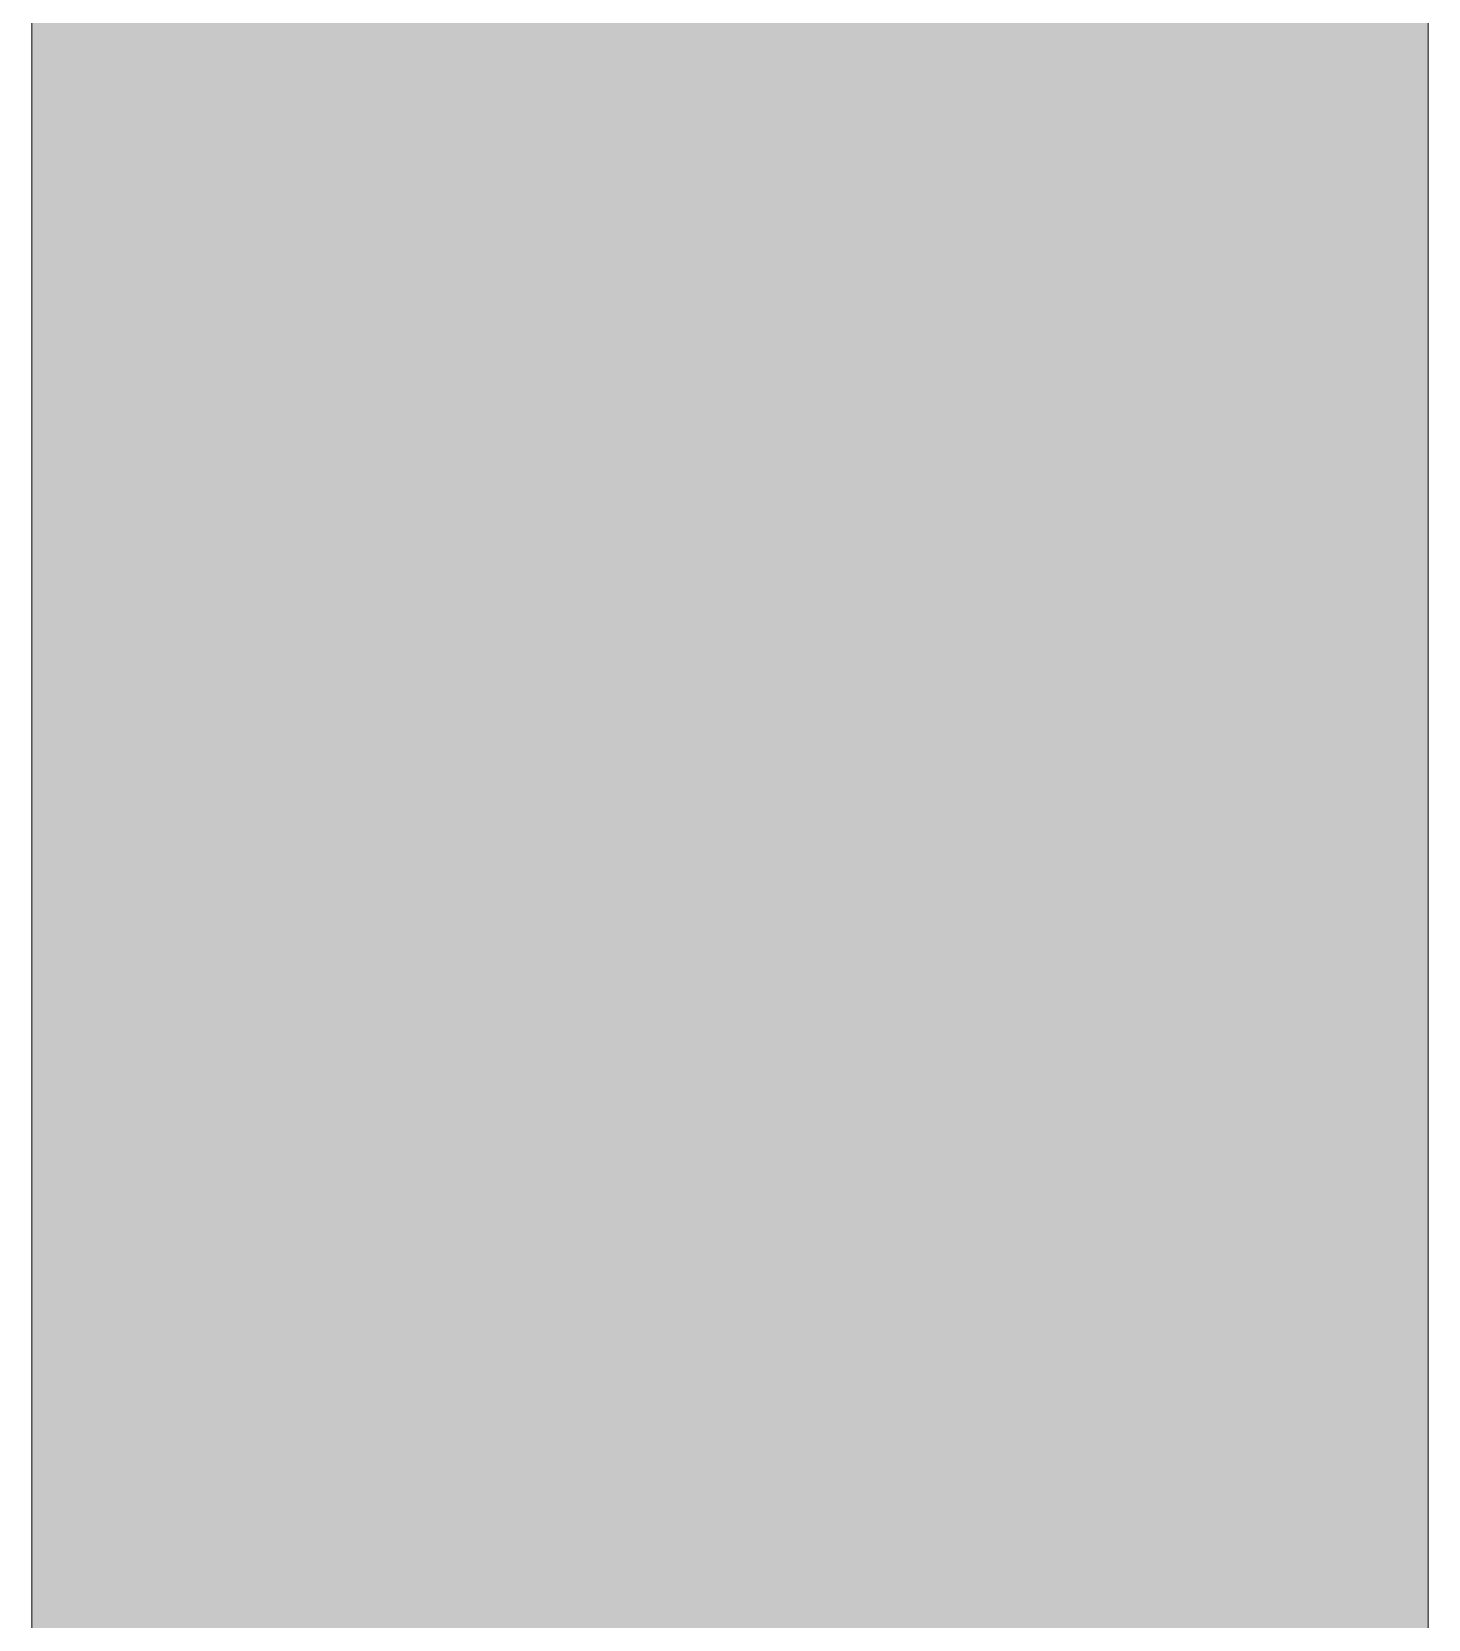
# Model space of a CAD drawing. Header units: millimetres. Extents: x -7229 to 196340, y -8553 to 29000.
# Drawn here: x 94850 to 94890, y 21603.59 to 21649.06 of the extents above; entities that cross this region are included whole.
import ezdxf

# ---------------------------------------------------------------- set-up
doc = ezdxf.new("R2010")
doc.units = ezdxf.units.MM
doc.layers.add('A-DOOR-3', color=7, linetype='Continuous', lineweight=5, true_color=0xe2e2e2)
doc.layers.add('A-DOOR-4', color=7, linetype='Continuous', lineweight=5, true_color=0xaaaaaa)

# ---------------------------------------------------------------- blocks, each defined once
blk = doc.blocks.new('DRS_ДПУ_распашная__2Ст_Прямоугольная1 - ВН-4_ Нр_ДО_1500х2200 глухая-26741401-1_2_3_птичка зашивка')
at = {"layer": 'A-DOOR-3'}
blk.add_hatch(color=256, dxfattribs=at).paths.add_polyline_path([(730, 20), (770, 20), (770, 423.077), (730, 423.077), (730, 400.408)])
at = {"layer": 'A-DOOR-4'}
for p, q in [((730, 423.077), (730, 20)), ((770, 20), (770, 423.077))]:
    blk.add_line(p, q, dxfattribs=at)
blk.add_arc((770, 0), 423.077, 90, 177.22058, dxfattribs=at)

msp = doc.modelspace()

# ---------------------------------------------------------------- block references
at = {"layer": 'A-DOOR-4'}
msp.add_blockref('DRS_ДПУ_распашная__2Ст_Прямоугольная1 - ВН-4_ Нр_ДО_1500х2200 глухая-26741401-1_2_3_птичка зашивка', (94120, 21560), dxfattribs=at)

doc.saveas('drawing.dxf')
